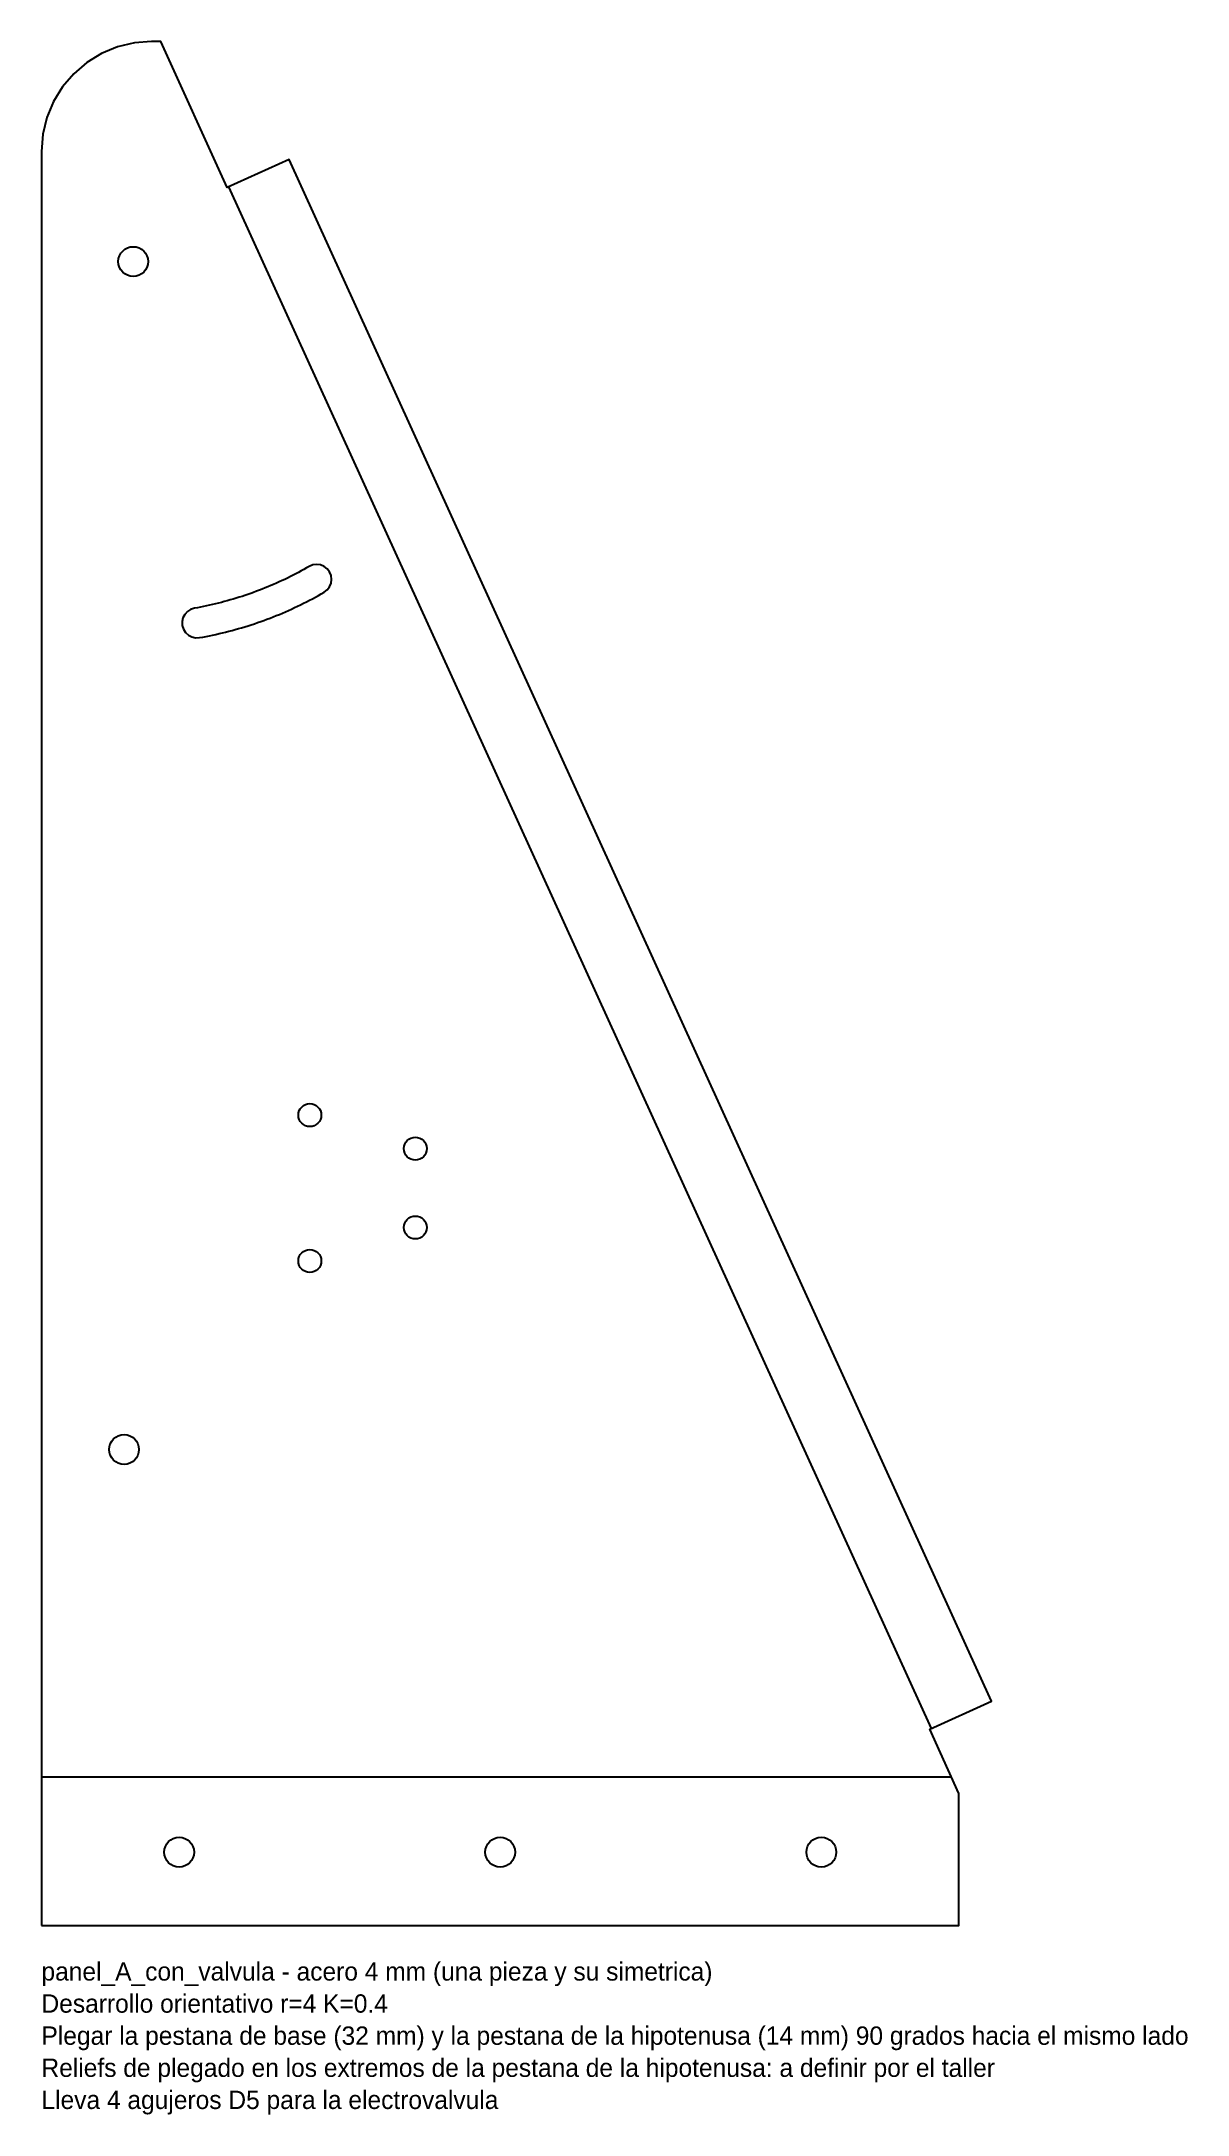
# Model space of a CAD drawing. Header units: millimetres. Extents: x 0 to 250, y -41 to 411.
import ezdxf

# ---------------------------------------------------------------- set-up
doc = ezdxf.new("R2010")
doc.units = ezdxf.units.MM
for name, color, linetype in [('CORTE', 7, 'Continuous'), ('NOTAS', 3, 'Continuous'), ('PLEGADO', 1, 'Continuous')]:
    doc.layers.add(name, color=color, linetype=linetype)

msp = doc.modelspace()

# ---------------------------------------------------------------- linework, layer by layer
at = {"layer": 'CORTE'}
for points in [[(0, 0), (200, 0), (200, 28.8), (193.62, 42.81), (207.08, 48.94), (53.97, 385.08), (40.51, 378.95), (26, 410.8), (24, 410.8), (20.25, 410.5), (16.58, 409.62), (13.1, 408.18), (9.89, 406.21), (7.03, 403.77), (4.58, 400.9), (2.62, 397.69), (1.17, 394.21), (0.3, 390.55), (0, 386.8)], [(34.46, 280.81), (35.17, 280.94), (35.88, 281.08), (36.6, 281.22), (37.31, 281.37), (38.02, 281.52), (38.73, 281.68), (39.43, 281.85), (40.14, 282.02), (40.84, 282.2), (41.55, 282.38), (42.25, 282.57), (42.95, 282.77), (43.64, 282.97), (44.34, 283.18), (45.03, 283.4), (45.73, 283.62), (46.42, 283.85), (47.1, 284.08), (47.79, 284.32), (48.47, 284.57), (49.15, 284.82), (49.83, 285.08), (50.51, 285.34), (51.19, 285.61), (51.86, 285.88), (52.53, 286.16), (53.2, 286.45), (53.86, 286.74), (54.52, 287.04), (55.18, 287.35), (55.84, 287.66), (56.49, 287.97), (57.15, 288.29), (57.79, 288.62), (58.44, 288.95), (59.08, 289.29), (59.72, 289.63), (60.36, 289.98), (60.99, 290.34), (61.62, 290.7), (62.3, 291.22), (62.81, 291.89), (63.14, 292.67), (63.25, 293.51), (63.14, 294.36), (62.81, 295.14), (62.3, 295.81), (61.62, 296.33), (60.84, 296.65), (60, 296.76), (59.16, 296.65), (58.37, 296.33), (57.79, 296), (57.21, 295.67), (56.62, 295.35), (56.03, 295.03), (55.44, 294.72), (54.84, 294.41), (54.25, 294.11), (53.64, 293.81), (53.04, 293.52), (52.44, 293.24), (51.83, 292.96), (51.22, 292.68), (50.6, 292.41), (49.99, 292.15), (49.37, 291.89), (48.75, 291.64), (48.13, 291.39), (47.5, 291.14), (46.88, 290.91), (46.25, 290.68), (45.62, 290.45), (44.99, 290.23), (44.35, 290.01), (43.72, 289.8), (43.08, 289.6), (42.44, 289.4), (41.8, 289.21), (41.16, 289.02), (40.51, 288.84), (39.86, 288.66), (39.22, 288.49), (38.57, 288.33), (37.92, 288.17), (37.26, 288.01), (36.61, 287.87), (35.96, 287.72), (35.3, 287.59), (34.64, 287.46), (33.99, 287.33), (33.33, 287.21), (32.52, 286.96), (31.8, 286.5), (31.23, 285.88), (30.84, 285.12), (30.65, 284.3), (30.69, 283.45), (30.95, 282.64), (31.4, 281.92), (32.03, 281.35), (32.78, 280.96), (33.61, 280.77)]]:
    msp.add_lwpolyline(points, close=True, dxfattribs=at)
for centre, radius in [((20, 362.8), 3.25), ((58.5, 176.7), 2.5), ((81.5, 169.4), 2.5), ((81.5, 152.2), 2.5), ((58.5, 144.9), 2.5), ((18, 103.8), 3.25), ((30, 16), 3.25), ((100, 16), 3.25), ((170, 16), 3.25)]:
    msp.add_circle(centre, radius, dxfattribs=at)
at = {"layer": 'PLEGADO'}
for p, q in [((193.98, 42.98), (40.87, 379.11)), ((0, 32.4), (198.4, 32.4))]:
    msp.add_line(p, q, dxfattribs=at)

# ---------------------------------------------------------------- texts
at = {"layer": 'NOTAS'}
for s, p in [('panel_A_con_valvula - acero 4 mm (una pieza y su simetrica)', (0, -12)), ('Desarrollo orientativo r=4 K=0.4', (0, -19)), ('Plegar la pestana de base (32 mm) y la pestana de la hipotenusa (14 mm) 90 grados hacia el mismo lado', (0, -26)), ('Reliefs de plegado en los extremos de la pestana de la hipotenusa: a definir por el taller', (0, -33)), ('Lleva 4 agujeros D5 para la electrovalvula', (0, -40))]:
    msp.add_text(s, height=4, dxfattribs=at).set_placement(p)

doc.saveas('drawing.dxf')
